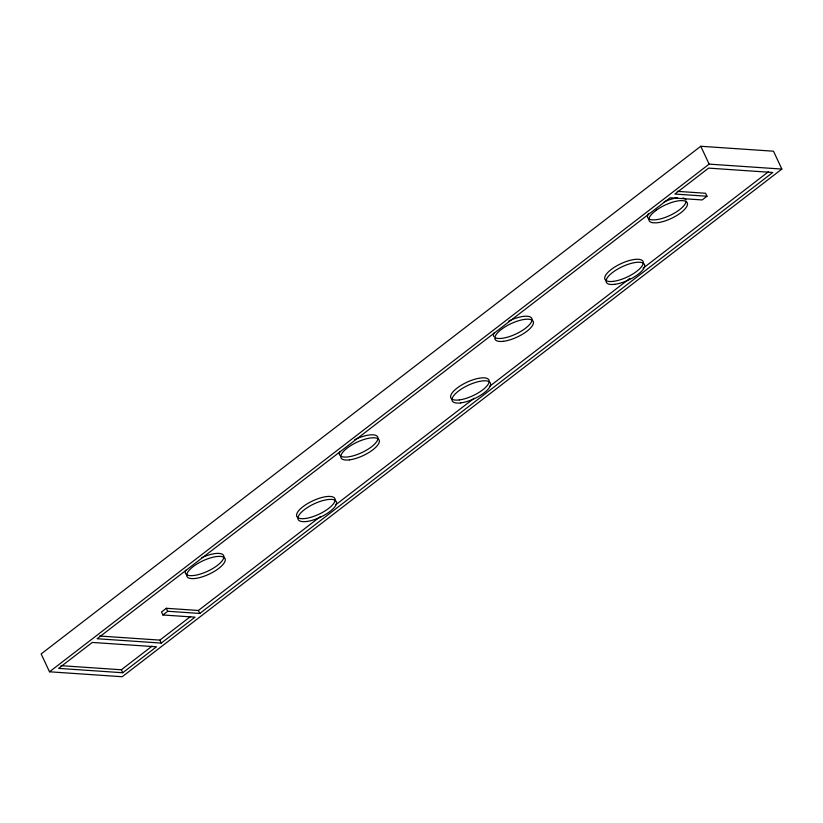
<?xml version="1.0" encoding="UTF-8"?>
<svg xmlns="http://www.w3.org/2000/svg" width="823" height="823" viewBox="0 0 823 823"><rect width="100%" height="100%" fill="white"/><g stroke="black" fill="none" stroke-linecap="round" stroke-linejoin="round"><path stroke-width="1.23" d="M700.774 146.268L41.15 653.935L49.514 671.794L122.226 676.732L781.85 169.065L773.486 151.206L700.774 146.268L709.138 164.127L781.85 169.065M49.514 671.794L709.138 164.127M320.528 516.484L198.405 610.471L166.328 608.29L161.514 612.003L162.913 614.976L194.989 617.157L161.287 643.092L97.124 638.741L670.087 197.767L702.163 199.948L706.978 196.234L705.578 193.261L677.206 191.337M162.913 614.976L167.727 611.273L199.804 613.454L772.756 172.48L708.603 168.118L674.901 194.063L706.978 196.234M60.984 665.663L121.372 669.768L152.101 646.117M99.501 636.014L159.888 640.119L190.617 616.468M335.794 504.736L474.202 398.209M489.469 386.46L629.904 278.369M643.133 268.195L768.312 171.853M122.761 672.741L156.473 646.796L92.31 642.444L58.608 668.379L122.761 672.741L121.372 669.768M198.405 610.471L199.804 613.454M166.328 608.29L167.727 611.273M159.888 640.119L161.287 643.092M508.84 321.042A21.059 7.376 -25.1 0 1 531.246 317.647A21.059 7.376 -25.1 0 1 519.848 331.978A21.059 7.376 -25.1 0 1 495.456 337.872M493.81 336.545A21.059 7.376 -25.1 0 1 493.944 333.017M685.981 202.098A21.059 7.376 -25.1 0 1 655.149 219.844L651.559 219.813A21.059 7.376 -25.1 0 1 648.339 213.805M664.151 201.882A21.059 7.376 -25.1 0 1 677.432 197.808M683.028 197.921A21.059 7.376 -25.1 0 1 685.94 200.01M354.775 439.626A21.059 7.376 -25.1 0 1 377.952 437.754A21.059 7.376 -25.1 0 1 356.956 454.625A21.059 7.376 -25.1 0 1 339.868 451.601M201.686 557.737A21.059 7.376 -25.1 0 1 223.907 556.605A21.059 7.376 -25.1 0 1 202.551 573.322A21.059 7.376 -25.1 0 1 185.792 570.174M656.332 210.163L652.793 213.075A21.059 7.376 -25.1 0 0 652.958 222.786L656.548 222.827A21.059 7.376 -25.1 0 0 682.534 211.398A21.059 7.376 -25.1 0 0 682.349 200.617A21.059 7.376 -25.1 0 0 656.332 210.163M195.349 578.456A21.059 7.376 -25.1 0 0 225.265 560.247A21.059 7.376 -25.1 0 0 197.325 563.776A21.059 7.376 -25.1 0 0 195.349 578.456M306.609 521.494A21.059 7.376 -25.1 0 0 336.525 503.285A21.059 7.376 -25.1 0 0 308.584 506.803A21.059 7.376 -25.1 0 0 306.609 521.494M349.425 459.872A21.059 7.376 -25.1 0 0 379.341 441.663A21.059 7.376 -25.1 0 0 351.4 445.192A21.059 7.376 -25.1 0 0 349.425 459.872M460.674 402.91A21.059 7.376 -25.1 0 0 490.601 384.701A21.059 7.376 -25.1 0 0 462.649 388.23A21.059 7.376 -25.1 0 0 460.674 402.91M503.501 341.298A21.059 7.376 -25.1 0 0 533.417 323.089A21.059 7.376 -25.1 0 0 505.476 326.608A21.059 7.376 -25.1 0 0 503.501 341.298M614.75 284.326A21.059 7.376 -25.1 0 0 644.666 266.117A21.059 7.376 -25.1 0 0 616.725 269.646A21.059 7.376 -25.1 0 0 614.75 284.326M613.361 281.353A21.059 7.376 -25.1 0 0 643.277 263.144A21.059 7.376 -25.1 0 0 615.337 266.673A21.059 7.376 -25.1 0 0 613.361 281.353M305.21 518.511A21.059 7.376 -25.1 0 0 335.126 500.302A21.059 7.376 -25.1 0 0 307.185 503.83A21.059 7.376 -25.1 0 0 305.21 518.511M459.285 399.937A21.059 7.376 -25.1 0 0 489.201 381.728A21.059 7.376 -25.1 0 0 461.261 385.246A21.059 7.376 -25.1 0 0 459.285 399.937"/></g></svg>
